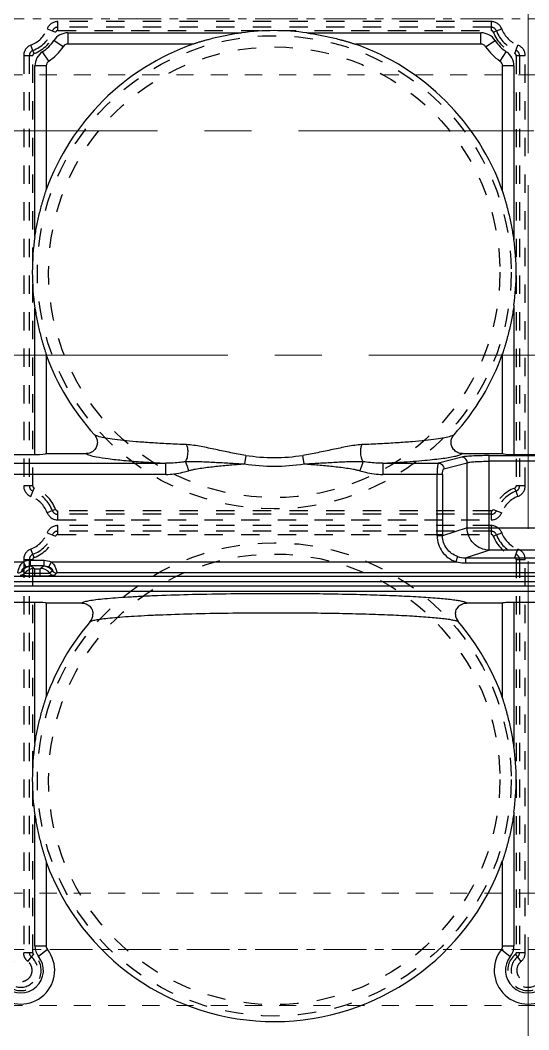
# Model space of a CAD drawing. Header units: millimetres. Extents: x -840 to 1682, y -9216 to -2117.
# Drawn here: x 326.9 to 372.2, y -4317.6 to -4227.6 of the extents above; entities that cross this region are included whole.
import ezdxf

# ---------------------------------------------------------------- set-up
doc = ezdxf.new("R2010")
doc.units = ezdxf.units.MM
doc.header["$LTSCALE"] = 16.335
doc.linetypes.add('CENTER', pattern=[0.6, 0.375, -0.075, 0.075, -0.075])
doc.linetypes.add('HIDDEN', pattern=[0.2, 0.1, -0.1])
doc.layers.get('0').update_dxf_attribs({"linetype": 'CONTINUOUS'})
doc.layers.add('cool', color=153, linetype='HIDDEN', lineweight=9)
doc.layers.add('moldbase', color=7, linetype='CONTINUOUS', lineweight=20)
doc.layers.add('DEFAULT_2', color=8, linetype='HIDDEN')

# ---------------------------------------------------------------- blocks, each defined once
blk = doc.blocks.new('7')
at = {"layer": 'cool', "ltscale": 0.932966}
for p, q in [((-1665.252, -2312.724), (-1303.907, -2312.724)), ((-1665.252, -2322.724), (-1303.907, -2322.724))]:
    blk.add_line(p, q, dxfattribs=at)
at = {"layer": 'cool', "color": 1, "linetype": 'CENTER', "ltscale": 0.621977}
blk.add_line((-1679.58, -2317.724), (-1289.58, -2317.724), dxfattribs=at)

msp = doc.modelspace()

# ---------------------------------------------------------------- linework, layer by layer
at = {"color": 7, "linetype": 'Continuous'}
for p, q in [((330.689, -4229.912), (329.85, -4229.359)), ((331.109, -4228.681), (331.109, -4229.686)), ((331.109, -4228.681), (346.567, -4228.681)), ((352.406, -4228.681), (367.902, -4228.681)), ((367.902, -4229.686), (367.902, -4228.681)), ((368.322, -4229.912), (369.161, -4229.359)), ((329.4, -4231.202), (328.847, -4230.362)), ((342.244, -4229.686), (331.109, -4229.686)), ((367.902, -4229.686), (356.729, -4229.686)), ((369.612, -4231.202), (370.164, -4230.362)), ((328.169, -4246.85), (328.169, -4231.621)), ((329.174, -4231.621), (328.169, -4231.621)), ((329.174, -4231.621), (329.174, -4242.688)), ((369.838, -4242.794), (369.838, -4231.621)), ((370.843, -4231.621), (369.838, -4231.621)), ((370.843, -4231.621), (370.843, -4247.118)), ((328.169, -4266.279), (328.169, -4253.224)), ((370.843, -4252.956), (370.843, -4266.279)), ((329.174, -4257.387), (329.174, -4266.209)), ((369.838, -4266.209), (369.838, -4257.28)), ((325.656, -4266.279), (328.169, -4266.279)), ((329.174, -4266.209), (332.726, -4266.209)), ((346.946, -4266.363), (346.828, -4267.122)), ((352.146, -4267.122), (352.027, -4266.363)), ((366.247, -4266.209), (369.838, -4266.209)), ((368.615, -4266.387), (375.582, -4266.387)), ((368.616, -4266.387), (368.616, -4274.82)), ((370.843, -4266.279), (373.355, -4266.279)), ((323.013, -4267.057), (339.821, -4267.057)), ((339.821, -4268.059), (339.821, -4267.057)), ((359.152, -4267.057), (364.121, -4267.057)), ((359.152, -4267.057), (359.152, -4268.059)), ((366.189, -4266.517), (364.121, -4267.057)), ((364.606, -4267.558), (366.675, -4267.018)), ((366.675, -4272.818), (366.675, -4267.018)), ((375.582, -4266.888), (368.616, -4266.888)), ((339.821, -4268.059), (322.009, -4268.059)), ((364.481, -4268.059), (359.152, -4268.059)), ((363.996, -4273.534), (363.996, -4268.059)), ((364.481, -4268.059), (364.481, -4273.534)), ((364.481, -4273.534), (363.996, -4273.534)), ((366.675, -4272.818), (364.481, -4273.534)), ((366.675, -4272.818), (377.523, -4272.818)), ((365.825, -4275.383), (365.66, -4275.85)), ((366.536, -4275.499), (368.616, -4274.82)), ((375.582, -4274.82), (368.616, -4274.82)), ((323.013, -4275.85), (327.161, -4275.85)), ((327.352, -4276.307), (327.161, -4275.85)), ((327.783, -4275.724), (328.98, -4275.724)), ((327.783, -4276.226), (327.783, -4275.724)), ((328.98, -4276.226), (327.783, -4276.226)), ((328.06, -4276.466), (327.843, -4276.25)), ((328.92, -4276.25), (328.703, -4276.466)), ((328.98, -4276.226), (328.98, -4275.724)), ((329.602, -4275.85), (329.41, -4276.307)), ((329.602, -4275.85), (365.66, -4275.85)), ((366.536, -4275.499), (377.662, -4275.499)), ((366.536, -4275.499), (366.536, -4275.95)), ((366.536, -4275.95), (377.662, -4275.95)), ((322.757, -4277.148), (421.441, -4277.148)), ((327.257, -4276.869), (327.041, -4276.653)), ((328.144, -4276.47), (328.619, -4276.47)), ((328.144, -4277.135), (328.144, -4276.47)), ((328.619, -4276.913), (328.144, -4276.913)), ((328.619, -4277.135), (328.144, -4277.135)), ((328.619, -4277.135), (328.619, -4276.47)), ((329.722, -4276.653), (329.506, -4276.869)), ((329.907, -4277.071), (330.124, -4276.854)), ((414.074, -4276.854), (330.124, -4276.854)), ((421.441, -4277.649), (322.757, -4277.649)), ((323.321, -4278.002), (420.877, -4278.002)), ((420.877, -4278.504), (323.321, -4278.504)), ((328.169, -4279.48), (325.656, -4279.48)), ((328.169, -4292.075), (328.169, -4279.48)), ((332.335, -4279.532), (329.174, -4279.532)), ((329.174, -4279.532), (329.174, -4287.913)), ((369.838, -4279.532), (366.638, -4279.532)), ((369.838, -4288.019), (369.838, -4279.532)), ((373.355, -4279.48), (370.843, -4279.48)), ((370.843, -4279.48), (370.843, -4292.343)), ((328.169, -4310.115), (328.169, -4298.449)), ((370.843, -4298.181), (370.843, -4310.115)), ((329.174, -4302.612), (329.174, -4310.115)), ((369.838, -4310.115), (369.838, -4302.505)), ((328.169, -4310.115), (329.174, -4310.115)), ((329.281, -4310.426), (328.492, -4311.047)), ((369.73, -4310.426), (370.52, -4311.047)), ((369.838, -4310.115), (370.843, -4310.115))]:
    msp.add_line(p, q, dxfattribs=at)
for centre, radius, start, end in [((349.487, -4250.037), 21.555, 82.21628, 97.78372), ((326.912, -4227.425), 3.518, 303.36701, 326.63299), ((331.109, -4230.188), 1.508, 90, 146.63299), ((367.902, -4230.188), 1.508, 33.36701, 90), ((372.099, -4227.425), 3.518, 213.36701, 236.63299), ((329.676, -4231.621), 1.508, 123.36701, 180), ((349.487, -4250.037), 21.602, 109.59012, 160.10915), ((326.912, -4227.425), 4.522, 303.36701, 326.63299), ((331.109, -4230.188), 0.502, 90, 146.63299), ((349.487, -4250.037), 21.602, 19.59012, 70.40988), ((367.902, -4230.188), 0.502, 33.36701, 90), ((372.099, -4227.425), 4.522, 213.36701, 236.63299), ((369.335, -4231.621), 1.508, 0, 56.63299), ((329.676, -4231.621), 0.502, 123.36701, 180), ((369.335, -4231.621), 0.502, 0, 56.63299), ((349.487, -4250.037), 21.555, 171.49761, 188.50239), ((349.487, -4250.037), 21.555, 352.21628, 7.78372), ((349.487, -4250.037), 21.602, 199.89085, 222.13302), ((349.487, -4250.037), 21.602, 317.86698, 340.40988), ((349.487, -4250.037), 16.522, 261.15388, 278.84612), ((547.46, -4199.879), 216.517, 198.03883, 198.26353), ((349.487, -4250.037), 17.291, 261.15389, 278.84612), ((353.397, -4148.956), 118.241, 272.78977, 273.59528), ((366.527, -4273.324), 2.175, 251.16862, 270.23847), ((327.847, -4277.257), 1.007, 90.18187, 143.15761), ((328.916, -4277.257), 1.007, 36.84223, 89.81792), ((326.638, -4276.35), 0.504, 270.06267, 323.01742), ((328.063, -4277.473), 1.007, 90.18222, 143.15791), ((328.7, -4277.473), 1.007, 36.83752, 89.8235), ((329.909, -4276.568), 0.503, 216.82973, 269.82352), ((330.124, -4276.352), 0.502, 216.86998, 270.04983), ((332.332, -4280.535), 1.007, 319.28714, 359.79701), ((366.641, -4280.535), 1.007, 180.21605, 220.71026), ((349.487, -4295.262), 21.602, 139.35698, 160.10915), ((349.487, -4295.262), 21.602, 19.59012, 40.64302), ((349.487, -4295.262), 21.555, 171.49761, 188.50239), ((349.487, -4295.262), 21.555, 352.21628, 7.78372), ((349.487, -4295.262), 21.602, 199.89085, 340.40988), ((326.912, -4312.291), 3.015, 141.78679, 38.21321), ((329.676, -4310.115), 1.508, 180, 218.21321), ((329.676, -4310.115), 0.502, 180, 218.21321), ((372.099, -4312.291), 3.015, 141.78679, 38.21321), ((369.335, -4310.115), 0.502, 321.78679, 0), ((369.335, -4310.115), 1.508, 321.78679, 360), ((326.912, -4312.291), 2.01, 141.78679, 38.21321), ((372.099, -4312.291), 2.01, 141.78679, 38.21321)]:
    msp.add_arc(centre, radius, start, end, dxfattribs=at)
for centre, ratio, start_param, end_param in [((328.169, -4266.209), 0.069927, -1.570796, 0), ((370.843, -4266.209), 0.069927, 3.141593, 4.712389), ((328.169, -4279.532), 0.052408, 0, 1.570796), ((370.843, -4279.532), 0.052408, 1.570796, 3.141593)]:
    msp.add_ellipse(centre, major_axis=(1.005, 0), ratio=ratio, start_param=start_param, end_param=end_param, dxfattribs=at)
for points, knots in [([(346.567, -4228.681), (346.175, -4228.735), (345.589, -4228.831), (344.814, -4228.989), (344.238, -4229.121), (343.764, -4229.243), (343.389, -4229.345), (343.114, -4229.424), (342.848, -4229.503), (342.635, -4229.568), (342.476, -4229.617), (342.374, -4229.648), (342.302, -4229.671), (342.261, -4229.682), (342.248, -4229.686), (342.244, -4229.686)], [0, 0, 0, 0, 0.267252, 0.40073, 0.533832, 0.666016, 0.731402, 0.795907, 0.858868, 0.918789, 0.946517, 0.971347, 0.990766, 0.997019, 1, 1, 1, 1]), ([(352.406, -4228.681), (352.798, -4228.735), (353.384, -4228.831), (354.159, -4228.989), (354.735, -4229.121), (355.21, -4229.243), (355.584, -4229.345), (355.859, -4229.424), (356.125, -4229.503), (356.338, -4229.568), (356.497, -4229.617), (356.599, -4229.648), (356.671, -4229.671), (356.712, -4229.682), (356.725, -4229.686), (356.729, -4229.686)], [0, 0, 0, 0, 0.267252, 0.40073, 0.533832, 0.666016, 0.731402, 0.795907, 0.858868, 0.918789, 0.946517, 0.971347, 0.990766, 0.997019, 1, 1, 1, 1]), ([(328.169, -4246.85), (328.225, -4246.471), (328.325, -4245.905), (328.485, -4245.157), (328.618, -4244.602), (328.739, -4244.144), (328.841, -4243.783), (328.919, -4243.519), (328.996, -4243.263), (329.06, -4243.059), (329.108, -4242.907), (329.138, -4242.81), (329.16, -4242.743), (329.17, -4242.704), (329.174, -4242.692), (329.174, -4242.688)], [0, 0, 0, 0, 0.268055, 0.401906, 0.535335, 0.667755, 0.733199, 0.797696, 0.860541, 0.920166, 0.947632, 0.97209, 0.991051, 0.997106, 1, 1, 1, 1]), ([(370.843, -4247.118), (370.789, -4246.726), (370.693, -4246.139), (370.535, -4245.365), (370.402, -4244.789), (370.281, -4244.314), (370.178, -4243.94), (370.1, -4243.665), (370.021, -4243.399), (369.956, -4243.185), (369.907, -4243.026), (369.875, -4242.924), (369.853, -4242.853), (369.842, -4242.812), (369.838, -4242.799), (369.838, -4242.794)], [0, 0, 0, 0, 0.267252, 0.40073, 0.533832, 0.666016, 0.731402, 0.795907, 0.858868, 0.918789, 0.946517, 0.971347, 0.990766, 0.997019, 1, 1, 1, 1]), ([(328.169, -4253.224), (328.225, -4253.603), (328.325, -4254.169), (328.485, -4254.917), (328.618, -4255.472), (328.739, -4255.93), (328.841, -4256.291), (328.919, -4256.555), (328.996, -4256.811), (329.06, -4257.016), (329.108, -4257.168), (329.138, -4257.264), (329.16, -4257.332), (329.17, -4257.37), (329.174, -4257.383), (329.174, -4257.387)], [0, 0, 0, 0, 0.268055, 0.401907, 0.535335, 0.667755, 0.7332, 0.797696, 0.860542, 0.920167, 0.947633, 0.972091, 0.991051, 0.997106, 1, 1, 1, 1]), ([(370.843, -4252.956), (370.789, -4253.349), (370.693, -4253.935), (370.535, -4254.71), (370.402, -4255.286), (370.281, -4255.76), (370.178, -4256.135), (370.1, -4256.409), (370.021, -4256.675), (369.956, -4256.889), (369.907, -4257.048), (369.875, -4257.15), (369.853, -4257.221), (369.842, -4257.262), (369.838, -4257.276), (369.838, -4257.28)], [0, 0, 0, 0, 0.267252, 0.40073, 0.533832, 0.666016, 0.731402, 0.795907, 0.858868, 0.918789, 0.946517, 0.971347, 0.990766, 0.997019, 1, 1, 1, 1]), ([(333.467, -4264.529), (333.549, -4264.619), (333.682, -4264.832), (333.728, -4265.079), (333.729, -4265.201)], [0, 0, 0, 0, 0.499866, 1, 1, 1, 1]), ([(341.683, -4265.405), (341.134, -4265.384), (340.084, -4265.337), (338.584, -4265.252), (337.245, -4265.156), (336.086, -4265.049), (335.122, -4264.935), (334.37, -4264.815), (333.879, -4264.705), (333.603, -4264.607), (333.504, -4264.556), (333.467, -4264.529)], [0, 0, 0, 0, 0.198543, 0.380583, 0.543266, 0.684339, 0.801823, 0.894107, 0.960159, 0.98328, 1, 1, 1, 1]), ([(365.506, -4264.529), (365.469, -4264.556), (365.37, -4264.607), (365.094, -4264.705), (364.603, -4264.815), (363.851, -4264.935), (362.887, -4265.049), (361.728, -4265.156), (360.389, -4265.252), (358.89, -4265.337), (357.839, -4265.384), (357.29, -4265.405)], [0, 0, 0, 0, 0.01672, 0.039841, 0.105893, 0.198177, 0.315661, 0.456734, 0.619417, 0.801457, 1, 1, 1, 1]), ([(365.244, -4265.201), (365.245, -4265.079), (365.292, -4264.832), (365.424, -4264.619), (365.506, -4264.529)], [0, 0, 0, 0, 0.500134, 1, 1, 1, 1]), ([(333.729, -4265.201), (333.73, -4265.332), (333.68, -4265.597), (333.457, -4265.932), (333.122, -4266.156), (332.857, -4266.209), (332.726, -4266.209)], [0, 0, 0, 0, 0.24997, 0.499938, 0.74995, 1, 1, 1, 1]), ([(341.807, -4266.058), (341.807, -4265.94), (341.788, -4265.716), (341.726, -4265.5), (341.683, -4265.405)], [0, 0, 0, 0, 0.531705, 1, 1, 1, 1]), ([(346.946, -4266.363), (346.499, -4266.293), (345.608, -4266.13), (344.503, -4265.896), (343.623, -4265.709), (342.969, -4265.577), (342.324, -4265.465), (341.895, -4265.412), (341.683, -4265.405)], [0, 0, 0, 0, 0.253636, 0.507105, 0.633236, 0.758146, 0.881054, 1, 1, 1, 1]), ([(357.29, -4265.405), (357.078, -4265.412), (356.649, -4265.465), (356.005, -4265.577), (355.35, -4265.709), (354.47, -4265.896), (353.365, -4266.13), (352.475, -4266.293), (352.027, -4266.363)], [0, 0, 0, 0, 0.118937, 0.241842, 0.366755, 0.492888, 0.746361, 1, 1, 1, 1]), ([(357.29, -4265.405), (357.247, -4265.5), (357.185, -4265.716), (357.166, -4265.94), (357.166, -4266.058)], [0, 0, 0, 0, 0.468295, 1, 1, 1, 1]), ([(366.247, -4266.209), (366.116, -4266.209), (365.851, -4266.156), (365.516, -4265.932), (365.293, -4265.597), (365.243, -4265.332), (365.244, -4265.201)], [0, 0, 0, 0, 0.250053, 0.500063, 0.750028, 1, 1, 1, 1]), ([(332.726, -4266.209), (332.767, -4266.238), (332.874, -4266.291), (333.172, -4266.395), (333.432, -4266.452), (333.625, -4266.489)], [0, 0, 0, 0, 0.158249, 0.376726, 1, 1, 1, 1]), ([(341.586, -4266.926), (341.664, -4266.812), (341.773, -4266.523), (341.807, -4266.221), (341.807, -4266.058)], [0, 0, 0, 0, 0.459643, 1, 1, 1, 1]), ([(357.166, -4266.058), (357.166, -4266.221), (357.2, -4266.523), (357.309, -4266.812), (357.387, -4266.926)], [0, 0, 0, 0, 0.540355, 1, 1, 1, 1]), ([(360.812, -4266.964), (361.509, -4266.92), (362.499, -4266.847), (363.741, -4266.723), (364.497, -4266.631), (365.126, -4266.535), (365.624, -4266.436), (365.986, -4266.336), (366.18, -4266.256), (366.247, -4266.209)], [0, 0, 0, 0, 0.380385, 0.54071, 0.679285, 0.795072, 0.887301, 0.955495, 1, 1, 1, 1]), ([(368.615, -4266.387), (368.346, -4266.387), (367.836, -4266.392), (367.139, -4266.417), (366.645, -4266.45), (366.347, -4266.486), (366.235, -4266.505), (366.189, -4266.517)], [0, 0, 0, 0, 0.332303, 0.629309, 0.859775, 0.942244, 1, 1, 1, 1]), ([(333.625, -4266.489), (333.975, -4266.558), (334.796, -4266.678), (336.195, -4266.824), (337.909, -4266.954), (339.153, -4267.024), (339.821, -4267.057)], [0, 0, 0, 0, 0.17185, 0.399427, 0.677695, 1, 1, 1, 1]), ([(341.586, -4266.926), (341.438, -4266.95), (340.854, -4267.033), (340.262, -4267.065), (339.821, -4267.057)], [0, 0, 0, 0, 0.252966, 1, 1, 1, 1]), ([(341.585, -4266.927), (341.69, -4266.915), (341.903, -4266.908), (342.225, -4266.905), (342.55, -4266.906), (342.986, -4266.918), (343.533, -4266.94), (344.41, -4266.988), (345.508, -4267.054), (346.388, -4267.103), (346.828, -4267.122)], [0, 0, 0, 0, 0.060295, 0.121678, 0.183731, 0.246035, 0.371152, 0.496667, 0.748222, 1, 1, 1, 1]), ([(341.85, -4267.735), (341.943, -4267.703), (342.138, -4267.654), (342.536, -4267.57), (343.048, -4267.49), (343.67, -4267.407), (344.508, -4267.312), (345.561, -4267.213), (346.405, -4267.15), (346.828, -4267.122)], [0, 0, 0, 0, 0.058884, 0.119348, 0.243262, 0.368496, 0.494304, 0.74682, 1, 1, 1, 1]), ([(352.146, -4267.122), (352.585, -4267.099), (353.465, -4267.056), (354.563, -4266.988), (355.44, -4266.94), (355.987, -4266.918), (356.423, -4266.906), (356.748, -4266.904), (357.069, -4266.909), (357.282, -4266.915), (357.387, -4266.927)], [0, 0, 0, 0, 0.251782, 0.503339, 0.628851, 0.753973, 0.816274, 0.87831, 0.939733, 1, 1, 1, 1]), ([(352.146, -4267.122), (352.569, -4267.15), (353.414, -4267.213), (354.467, -4267.312), (355.305, -4267.407), (355.928, -4267.49), (356.44, -4267.571), (356.837, -4267.654), (357.031, -4267.702), (357.123, -4267.734)], [0, 0, 0, 0, 0.253379, 0.506091, 0.631998, 0.757323, 0.88135, 0.941633, 1, 1, 1, 1]), ([(357.387, -4266.927), (357.37, -4266.977), (357.281, -4267.246), (357.194, -4267.515), (357.123, -4267.733)], [0, 0, 0, 0, 0.189141, 1, 1, 1, 1]), ([(359.152, -4267.057), (359.006, -4267.06), (358.416, -4267.057), (357.826, -4266.999), (357.387, -4266.926)], [0, 0, 0, 0, 0.246673, 1, 1, 1, 1]), ([(364.121, -4267.057), (364.109, -4267.063), (364.09, -4267.096), (364.068, -4267.16), (364.048, -4267.257), (364.022, -4267.435), (364.001, -4267.707), (363.996, -4267.936), (363.996, -4268.059)], [0, 0, 0, 0, 0.038401, 0.105483, 0.201998, 0.325442, 0.637524, 1, 1, 1, 1]), ([(364.121, -4267.057), (364.245, -4267.059), (364.502, -4267.172), (364.604, -4267.431), (364.606, -4267.558)], [0, 0, 0, 0, 0.494428, 1, 1, 1, 1]), ([(366.675, -4267.018), (366.673, -4266.892), (366.57, -4266.633), (366.313, -4266.519), (366.19, -4266.517)], [0, 0, 0, 0, 0.505563, 1, 1, 1, 1]), ([(366.675, -4267.018), (366.711, -4267.006), (366.801, -4266.987), (367.04, -4266.951), (367.435, -4266.918), (367.993, -4266.894), (368.401, -4266.888), (368.616, -4266.888)], [0, 0, 0, 0, 0.058391, 0.141218, 0.371844, 0.668533, 1, 1, 1, 1]), ([(339.821, -4268.059), (340.336, -4268.06), (341.026, -4267.974), (341.686, -4267.786), (341.85, -4267.733)], [0, 0, 0, 0, 0.749603, 1, 1, 1, 1]), ([(357.123, -4267.733), (357.287, -4267.786), (357.947, -4267.974), (358.637, -4268.059), (359.152, -4268.059)], [0, 0, 0, 0, 0.250392, 1, 1, 1, 1]), ([(364.481, -4268.059), (364.481, -4267.997), (364.486, -4267.882), (364.511, -4267.728), (364.544, -4267.62), (364.584, -4267.564), (364.606, -4267.558)], [0, 0, 0, 0, 0.349304, 0.652233, 0.872986, 1, 1, 1, 1]), ([(363.996, -4273.534), (363.996, -4273.787), (364.075, -4274.295), (364.425, -4274.981), (364.967, -4275.527), (365.422, -4275.766), (365.66, -4275.85)], [0, 0, 0, 0, 0.249992, 0.499957, 0.749962, 1, 1, 1, 1]), ([(365.825, -4275.383), (365.445, -4275.253), (364.742, -4274.758), (364.479, -4273.934), (364.481, -4273.534)], [0, 0, 0, 0, 0.501447, 1, 1, 1, 1]), ([(368.616, -4274.82), (368.366, -4274.814), (367.859, -4274.699), (367.222, -4274.25), (366.79, -4273.593), (366.681, -4273.075), (366.675, -4272.818)], [0, 0, 0, 0, 0.245762, 0.495076, 0.747249, 1, 1, 1, 1]), ([(326.639, -4276.854), (326.637, -4276.851), (326.637, -4276.839), (326.638, -4276.818), (326.643, -4276.786), (326.653, -4276.723), (326.676, -4276.623), (326.719, -4276.482), (326.787, -4276.321), (326.919, -4276.093), (327.056, -4275.939), (327.161, -4275.85)], [0, 0, 0, 0, 0.009529, 0.028228, 0.056187, 0.093145, 0.192425, 0.321646, 0.474672, 0.643703, 1, 1, 1, 1]), ([(327.041, -4276.653), (327.038, -4276.651), (327.034, -4276.639), (327.033, -4276.603), (327.042, -4276.545), (327.08, -4276.468), (327.155, -4276.405), (327.249, -4276.35), (327.318, -4276.32), (327.352, -4276.307)], [0, 0, 0, 0, 0.022232, 0.064439, 0.220498, 0.357357, 0.561197, 0.781847, 1, 1, 1, 1]), ([(327.843, -4276.25), (327.841, -4276.248), (327.823, -4276.235), (327.801, -4276.23), (327.783, -4276.226)], [0, 0, 0, 0, 0.156213, 1, 1, 1, 1]), ([(328.98, -4276.226), (328.972, -4276.228), (328.952, -4276.233), (328.93, -4276.24), (328.92, -4276.25)], [0, 0, 0, 0, 0.355661, 1, 1, 1, 1]), ([(329.411, -4276.307), (329.445, -4276.32), (329.514, -4276.35), (329.608, -4276.405), (329.683, -4276.468), (329.722, -4276.545), (329.73, -4276.603), (329.729, -4276.639), (329.725, -4276.651), (329.722, -4276.653)], [0, 0, 0, 0, 0.21802, 0.438274, 0.642405, 0.78023, 0.935689, 0.977799, 1, 1, 1, 1]), ([(329.602, -4275.85), (329.707, -4275.939), (329.845, -4276.093), (329.975, -4276.321), (330.043, -4276.482), (330.087, -4276.623), (330.11, -4276.723), (330.12, -4276.786), (330.125, -4276.818), (330.126, -4276.839), (330.126, -4276.851), (330.124, -4276.854)], [0, 0, 0, 0, 0.356599, 0.525513, 0.678764, 0.80789, 0.907003, 0.94388, 0.971762, 0.990467, 1, 1, 1, 1]), ([(365.66, -4275.85), (365.731, -4275.867), (366.02, -4275.925), (366.315, -4275.95), (366.536, -4275.95)], [0, 0, 0, 0, 0.248099, 1, 1, 1, 1]), ([(328.144, -4277.135), (327.985, -4277.135), (327.753, -4277.133), (327.457, -4277.125), (327.266, -4277.117), (327.107, -4277.108), (326.986, -4277.098), (326.91, -4277.088), (326.872, -4277.079), (326.859, -4277.074), (326.856, -4277.071)], [0, 0, 0, 0, 0.370043, 0.538497, 0.687544, 0.811949, 0.907436, 0.970481, 0.98938, 1, 1, 1, 1]), ([(328.144, -4276.913), (328.034, -4276.913), (327.874, -4276.912), (327.671, -4276.906), (327.54, -4276.901), (327.431, -4276.895), (327.346, -4276.889), (327.293, -4276.879), (327.263, -4276.875), (327.257, -4276.869)], [0, 0, 0, 0, 0.37001, 0.538502, 0.687541, 0.811832, 0.907285, 0.970523, 1, 1, 1, 1]), ([(328.144, -4276.47), (328.134, -4276.47), (328.115, -4276.47), (328.089, -4276.47), (328.072, -4276.467), (328.062, -4276.468), (328.06, -4276.466)], [0, 0, 0, 0, 0.360369, 0.673786, 0.900125, 1, 1, 1, 1]), ([(328.703, -4276.466), (328.701, -4276.468), (328.691, -4276.467), (328.674, -4276.47), (328.648, -4276.47), (328.629, -4276.47), (328.619, -4276.47)], [0, 0, 0, 0, 0.099874, 0.326209, 0.639626, 1, 1, 1, 1]), ([(329.506, -4276.869), (329.5, -4276.875), (329.47, -4276.879), (329.417, -4276.889), (329.332, -4276.895), (329.224, -4276.901), (329.092, -4276.906), (328.889, -4276.912), (328.729, -4276.913), (328.619, -4276.913)], [0, 0, 0, 0, 0.029286, 0.092387, 0.187904, 0.312313, 0.461369, 0.629851, 1, 1, 1, 1]), ([(329.907, -4277.071), (329.898, -4277.079), (329.856, -4277.086), (329.778, -4277.099), (329.655, -4277.108), (329.497, -4277.117), (329.307, -4277.125), (329.011, -4277.133), (328.779, -4277.135), (328.619, -4277.135)], [0, 0, 0, 0, 0.029632, 0.092352, 0.187751, 0.312242, 0.461333, 0.629813, 1, 1, 1, 1]), ([(352.846, -4278.719), (351.642, -4278.706), (349.237, -4278.695), (345.689, -4278.717), (342.309, -4278.777), (339.668, -4278.857), (337.751, -4278.941), (336.5, -4279.009), (335.393, -4279.083), (334.443, -4279.162), (333.66, -4279.245), (333.054, -4279.331), (332.661, -4279.408), (332.442, -4279.477), (332.364, -4279.513), (332.335, -4279.532)], [0, 0, 0, 0, 0.175704, 0.350861, 0.517702, 0.668835, 0.736383, 0.797576, 0.851727, 0.898257, 0.936652, 0.966537, 0.98764, 0.99489, 1, 1, 1, 1]), ([(366.638, -4279.532), (366.588, -4279.499), (366.441, -4279.445), (366.165, -4279.377), (365.779, -4279.31), (365.288, -4279.244), (364.692, -4279.179), (363.704, -4279.09), (362.243, -4278.992), (360.249, -4278.895), (357.972, -4278.814), (355.473, -4278.754), (353.739, -4278.728), (352.846, -4278.719)], [0, 0, 0, 0, 0.012926, 0.033471, 0.061745, 0.097653, 0.140984, 0.191497, 0.312727, 0.458243, 0.62422, 0.806458, 1, 1, 1, 1]), ([(332.335, -4279.532), (332.466, -4279.532), (332.731, -4279.585), (333.065, -4279.808), (333.289, -4280.143), (333.34, -4280.408), (333.339, -4280.539)], [0, 0, 0, 0, 0.250021, 0.500041, 0.750019, 1, 1, 1, 1]), ([(365.634, -4280.539), (365.633, -4280.408), (365.685, -4280.144), (365.907, -4279.808), (366.242, -4279.585), (366.507, -4279.532), (366.638, -4279.532)], [0, 0, 0, 0, 0.249966, 0.499871, 0.749957, 1, 1, 1, 1]), ([(333.096, -4281.192), (333.123, -4281.173), (333.196, -4281.139), (333.404, -4281.073), (333.778, -4280.999), (334.356, -4280.917), (335.103, -4280.837), (336.01, -4280.761), (337.068, -4280.691), (338.264, -4280.626), (340.097, -4280.546), (342.622, -4280.468), (345.853, -4280.412), (349.246, -4280.39), (351.545, -4280.401), (352.697, -4280.413)], [0, 0, 0, 0, 0.005052, 0.012249, 0.033258, 0.063073, 0.10142, 0.147923, 0.202068, 0.263269, 0.330841, 0.482043, 0.648973, 0.824212, 1, 1, 1, 1]), ([(352.697, -4280.413), (353.551, -4280.422), (355.209, -4280.446), (357.599, -4280.505), (359.777, -4280.582), (361.684, -4280.675), (363.08, -4280.768), (364.024, -4280.853), (364.593, -4280.915), (365.062, -4280.979), (365.429, -4281.043), (365.691, -4281.109), (365.831, -4281.16), (365.878, -4281.192)], [0, 0, 0, 0, 0.193716, 0.376035, 0.542153, 0.68772, 0.808957, 0.859453, 0.902743, 0.938583, 0.966768, 0.987202, 1, 1, 1, 1]), ([(328.169, -4292.075), (328.225, -4291.696), (328.325, -4291.13), (328.485, -4290.382), (328.618, -4289.827), (328.739, -4289.369), (328.841, -4289.008), (328.919, -4288.744), (328.996, -4288.488), (329.06, -4288.284), (329.108, -4288.132), (329.138, -4288.035), (329.16, -4287.968), (329.17, -4287.929), (329.174, -4287.917), (329.174, -4287.913)], [0, 0, 0, 0, 0.268055, 0.401906, 0.535335, 0.667755, 0.733199, 0.797696, 0.860541, 0.920166, 0.947632, 0.97209, 0.991051, 0.997106, 1, 1, 1, 1]), ([(370.843, -4292.343), (370.789, -4291.951), (370.693, -4291.364), (370.535, -4290.59), (370.402, -4290.014), (370.281, -4289.539), (370.178, -4289.165), (370.1, -4288.89), (370.021, -4288.624), (369.956, -4288.41), (369.907, -4288.251), (369.875, -4288.149), (369.853, -4288.078), (369.842, -4288.037), (369.838, -4288.024), (369.838, -4288.019)], [0, 0, 0, 0, 0.267252, 0.40073, 0.533832, 0.666016, 0.731402, 0.795907, 0.858868, 0.918789, 0.946517, 0.971347, 0.990766, 0.997019, 1, 1, 1, 1]), ([(328.169, -4298.449), (328.225, -4298.828), (328.325, -4299.394), (328.485, -4300.142), (328.618, -4300.697), (328.739, -4301.155), (328.841, -4301.516), (328.919, -4301.78), (328.996, -4302.036), (329.06, -4302.241), (329.108, -4302.393), (329.138, -4302.489), (329.16, -4302.557), (329.17, -4302.595), (329.174, -4302.608), (329.174, -4302.612)], [0, 0, 0, 0, 0.268055, 0.401907, 0.535335, 0.667755, 0.7332, 0.797696, 0.860542, 0.920167, 0.947633, 0.972091, 0.991051, 0.997106, 1, 1, 1, 1]), ([(370.843, -4298.181), (370.789, -4298.574), (370.693, -4299.16), (370.535, -4299.935), (370.402, -4300.511), (370.281, -4300.985), (370.178, -4301.36), (370.1, -4301.634), (370.021, -4301.9), (369.956, -4302.114), (369.907, -4302.273), (369.875, -4302.375), (369.853, -4302.446), (369.842, -4302.487), (369.838, -4302.501), (369.838, -4302.505)], [0, 0, 0, 0, 0.267252, 0.40073, 0.533832, 0.666016, 0.731402, 0.795907, 0.858868, 0.918789, 0.946517, 0.971347, 0.990766, 0.997019, 1, 1, 1, 1])]:
    msp.add_open_spline(points, degree=3, knots=knots, dxfattribs=at)
for points in [[(327.783, -4275.724), (327.572, -4275.724), (327.356, -4275.769), (327.161, -4275.85)], [(327.352, -4276.307), (327.489, -4276.254), (327.637, -4276.225), (327.783, -4276.226)], [(328.98, -4275.724), (329.191, -4275.723), (329.407, -4275.769), (329.602, -4275.85)], [(328.98, -4276.226), (329.126, -4276.225), (329.274, -4276.254), (329.411, -4276.307)], [(327.257, -4276.869), (327.167, -4276.989), (327.006, -4277.07), (326.856, -4277.071)]]:
    msp.add_open_spline(points, degree=3, dxfattribs=at)
at = {"layer": 'cool', "color": 1, "linetype": 'CENTER', "ltscale": 0.621977}
msp.add_line((177.099, -4310.425), (567.099, -4310.425), dxfattribs=at)
at = {"layer": 'DEFAULT_2', "color": 8, "linetype": 'HIDDEN'}
for p, q in [((330.198, -4228.48), (330.198, -4227.676)), ((368.814, -4227.676), (330.198, -4227.676)), ((368.814, -4227.676), (368.814, -4228.48)), ((329.259, -4228.322), (330.01, -4228.609)), ((368.814, -4228.178), (330.198, -4228.178)), ((330.21, -4228.48), (368.814, -4228.48)), ((369.005, -4228.619), (369.283, -4228.501)), ((369.283, -4228.501), (369.752, -4228.322)), ((327.989, -4230.241), (327.81, -4229.771)), ((328.106, -4230.519), (327.989, -4230.241)), ((370.915, -4230.522), (371.202, -4229.771)), ((327.164, -4230.71), (327.164, -4269.086)), ((327.164, -4230.71), (327.968, -4230.71)), ((327.666, -4230.71), (327.666, -4269.086)), ((327.968, -4269.074), (327.968, -4230.71)), ((371.044, -4230.71), (371.848, -4230.71)), ((371.044, -4230.722), (371.044, -4269.086)), ((371.345, -4230.71), (371.345, -4269.086)), ((371.848, -4269.086), (371.848, -4230.71)), ((327.968, -4269.086), (327.164, -4269.086)), ((371.848, -4269.086), (371.044, -4269.086)), ((327.81, -4270.025), (328.097, -4269.274)), ((370.905, -4269.277), (371.022, -4269.555)), ((371.022, -4269.555), (371.202, -4270.025)), ((329.729, -4271.295), (329.259, -4271.474)), ((330.007, -4271.177), (329.729, -4271.295)), ((330.198, -4272.12), (330.198, -4271.316)), ((368.802, -4271.316), (330.198, -4271.316)), ((368.814, -4271.618), (330.198, -4271.618)), ((368.814, -4271.316), (368.814, -4272.12)), ((369.001, -4271.187), (369.752, -4271.474)), ((330.198, -4272.12), (368.814, -4272.12)), ((330.198, -4273.427), (330.198, -4272.623)), ((368.814, -4272.623), (330.198, -4272.623)), ((368.814, -4272.623), (368.814, -4273.427)), ((329.259, -4273.269), (330.01, -4273.556)), ((368.814, -4273.125), (330.198, -4273.125)), ((330.21, -4273.427), (368.814, -4273.427)), ((369.005, -4273.566), (369.283, -4273.448)), ((369.283, -4273.448), (369.752, -4273.269)), ((327.989, -4275.188), (327.81, -4274.718)), ((328.106, -4275.466), (327.989, -4275.188)), ((370.915, -4275.469), (371.202, -4274.718)), ((327.164, -4275.657), (327.968, -4275.657)), ((327.164, -4275.657), (327.164, -4310.72)), ((327.666, -4275.657), (327.666, -4310.722)), ((327.968, -4310.722), (327.968, -4275.657)), ((371.044, -4275.657), (371.848, -4275.657)), ((371.044, -4275.669), (371.044, -4310.722)), ((371.345, -4275.657), (371.345, -4310.722)), ((371.848, -4310.722), (371.848, -4275.657)), ((327.968, -4310.722), (327.164, -4310.722)), ((327.54, -4311.506), (328.043, -4310.879)), ((370.968, -4310.879), (371.471, -4311.506)), ((371.848, -4310.722), (371.044, -4310.722))]:
    msp.add_line(p, q, dxfattribs=at)
for centre, radius in [((349.487, -4250.037), 21.105), ((349.487, -4250.037), 20.1), ((349.487, -4295.262), 21.105), ((349.487, -4295.262), 20.1)]:
    msp.add_circle(centre, radius, dxfattribs=at)
for centre, radius, start, end in [((330.198, -4228.681), 1.005, 90, 159.07517), ((368.814, -4228.681), 1.005, 20.92483, 90), ((326.912, -4227.425), 2.513, 290.92483, 339.07517), ((326.912, -4227.425), 3.015, 290.92483, 339.07517), ((326.912, -4227.425), 3.317, 291.01342, 339.07517), ((330.198, -4228.681), 0.502, 90, 159.07517), ((368.814, -4228.681), 0.502, 20.92483, 90), ((372.099, -4227.425), 3.317, 201.01342, 249.07517), ((372.099, -4227.425), 3.015, 200.92483, 249.07517), ((372.099, -4227.425), 2.513, 200.92483, 249.07517), ((328.169, -4230.71), 1.005, 110.92483, 180), ((328.169, -4230.71), 0.502, 110.92483, 180), ((370.843, -4230.71), 0.502, 360, 69.07517), ((370.843, -4230.71), 1.005, 0, 69.07517), ((328.169, -4269.086), 1.005, 180, 249.07517), ((328.169, -4269.086), 0.502, 180, 249.07517), ((370.843, -4269.086), 0.502, 290.92483, 0), ((370.843, -4269.086), 1.005, 290.92483, 360), ((326.912, -4272.372), 2.513, 20.92483, 69.07517), ((326.912, -4272.372), 3.015, 20.92483, 69.07517), ((326.912, -4272.372), 3.317, 21.01342, 69.07517), ((372.099, -4272.372), 3.317, 111.01342, 159.07517), ((372.099, -4272.372), 3.015, 110.92483, 159.07517), ((372.099, -4272.372), 2.513, 110.92483, 159.07517), ((330.198, -4271.115), 1.005, 200.92483, 270), ((330.198, -4271.115), 0.502, 200.92483, 270), ((368.814, -4271.115), 0.502, 270, 339.07517), ((368.814, -4271.115), 1.005, 270, 339.07517), ((330.198, -4273.628), 1.005, 90, 159.07517), ((368.814, -4273.628), 1.005, 20.92483, 90), ((326.912, -4272.372), 2.513, 290.92483, 339.07517), ((326.912, -4272.372), 3.015, 290.92483, 339.07517), ((326.912, -4272.372), 3.317, 291.01342, 339.07517), ((330.198, -4273.628), 0.502, 90, 159.07517), ((368.814, -4273.628), 0.502, 20.92483, 90), ((372.099, -4272.372), 3.317, 201.01342, 249.07517), ((372.099, -4272.372), 3.015, 200.92483, 249.07517), ((372.099, -4272.372), 2.513, 200.92483, 249.07517), ((328.169, -4275.657), 1.005, 110.92483, 180), ((328.169, -4275.657), 0.502, 110.92483, 180), ((370.843, -4275.657), 0.502, 360, 69.07517), ((370.843, -4275.657), 1.005, 0, 69.07517), ((326.912, -4312.291), 1.809, 128.68219, 51.31781), ((326.912, -4312.291), 1.508, 128.68219, 51.31781), ((328.169, -4310.722), 0.502, 180, 231.31781), ((328.169, -4310.722), 0.201, 180, 231.31781), ((372.099, -4312.291), 1.809, 128.68219, 51.31781), ((372.099, -4312.291), 1.508, 128.68219, 51.31781), ((370.843, -4310.722), 0.201, 308.68219, 0), ((370.843, -4310.722), 0.502, 308.68219, 0), ((370.848, -4310.723), 1, 308.72917, 0.07582), ((326.912, -4312.291), 1.005, 277.62704, 308.68219)]:
    msp.add_arc(centre, radius, start, end, dxfattribs=at)
for points, knots in [([(330.21, -4228.48), (330.168, -4228.478), (330.081, -4228.5), (330.025, -4228.57), (330.01, -4228.609)], [0, 0, 0, 0, 0.49996, 1, 1, 1, 1]), ([(369.003, -4228.614), (368.99, -4228.575), (368.937, -4228.506), (368.854, -4228.48), (368.814, -4228.48)], [0, 0, 0, 0, 0.499817, 1, 1, 1, 1]), ([(328.102, -4230.521), (328.063, -4230.533), (327.994, -4230.587), (327.968, -4230.67), (327.968, -4230.71)], [0, 0, 0, 0, 0.499817, 1, 1, 1, 1]), ([(371.044, -4230.722), (371.046, -4230.68), (371.024, -4230.594), (370.954, -4230.537), (370.915, -4230.522)], [0, 0, 0, 0, 0.49996, 1, 1, 1, 1]), ([(327.968, -4269.074), (327.965, -4269.116), (327.988, -4269.203), (328.058, -4269.259), (328.097, -4269.274)], [0, 0, 0, 0, 0.49996, 1, 1, 1, 1]), ([(370.91, -4269.276), (370.948, -4269.263), (371.018, -4269.209), (371.044, -4269.127), (371.044, -4269.086)], [0, 0, 0, 0, 0.499817, 1, 1, 1, 1]), ([(330.008, -4271.182), (330.021, -4271.221), (330.075, -4271.29), (330.157, -4271.316), (330.198, -4271.316)], [0, 0, 0, 0, 0.500005, 1, 1, 1, 1]), ([(368.802, -4271.316), (368.843, -4271.318), (368.93, -4271.296), (368.986, -4271.226), (369.001, -4271.187)], [0, 0, 0, 0, 0.49996, 1, 1, 1, 1]), ([(330.21, -4273.427), (330.168, -4273.425), (330.081, -4273.447), (330.025, -4273.517), (330.01, -4273.556)], [0, 0, 0, 0, 0.49996, 1, 1, 1, 1]), ([(369.003, -4273.561), (368.99, -4273.522), (368.937, -4273.453), (368.854, -4273.427), (368.814, -4273.427)], [0, 0, 0, 0, 0.499817, 1, 1, 1, 1]), ([(328.102, -4275.468), (328.063, -4275.48), (327.994, -4275.534), (327.968, -4275.616), (327.968, -4275.657)], [0, 0, 0, 0, 0.499817, 1, 1, 1, 1]), ([(371.044, -4275.669), (371.046, -4275.627), (371.024, -4275.54), (370.954, -4275.484), (370.915, -4275.469)], [0, 0, 0, 0, 0.49996, 1, 1, 1, 1]), ([(327.532, -4311.497), (327.418, -4311.406), (327.229, -4311.165), (327.164, -4310.867), (327.164, -4310.72)], [0, 0, 0, 0, 0.499875, 1, 1, 1, 1]), ([(326.287, -4311.503), (326.119, -4311.637), (325.866, -4312.026), (325.921, -4312.712), (326.377, -4313.228), (326.833, -4313.315), (327.046, -4313.287)], [0, 0, 0, 0, 0.250108, 0.500026, 0.749952, 1, 1, 1, 1]), ([(327.54, -4313.075), (327.657, -4312.982), (327.851, -4312.738), (327.952, -4312.285), (327.846, -4311.832), (327.649, -4311.591), (327.532, -4311.497)], [0, 0, 0, 0, 0.250023, 0.499961, 0.749909, 1, 1, 1, 1]), ([(371.473, -4311.503), (371.306, -4311.637), (371.053, -4312.026), (371.107, -4312.712), (371.563, -4313.228), (372.02, -4313.315), (372.232, -4313.287)], [0, 0, 0, 0, 0.250108, 0.500026, 0.749952, 1, 1, 1, 1])]:
    msp.add_open_spline(points, degree=3, knots=knots, dxfattribs=at)
at = {"layer": 'moldbase', "color": 1, "linetype": 'CENTER', "ltscale": 3.420875}
for p, q in [((372.099, -3982.425), (372.099, -4532.425)), ((372.099, -4042.425), (372.099, -4432.425)), ((607.305, -4237.425), (136.894, -4237.425)), ((647.099, -4257.425), (97.099, -4257.425))]:
    msp.add_line(p, q, dxfattribs=at)

# ---------------------------------------------------------------- block references
for p in [(1856.679, -1909.701), (1856.679, -1992.701)]:
    msp.add_blockref('7', p)

doc.saveas('drawing.dxf')
